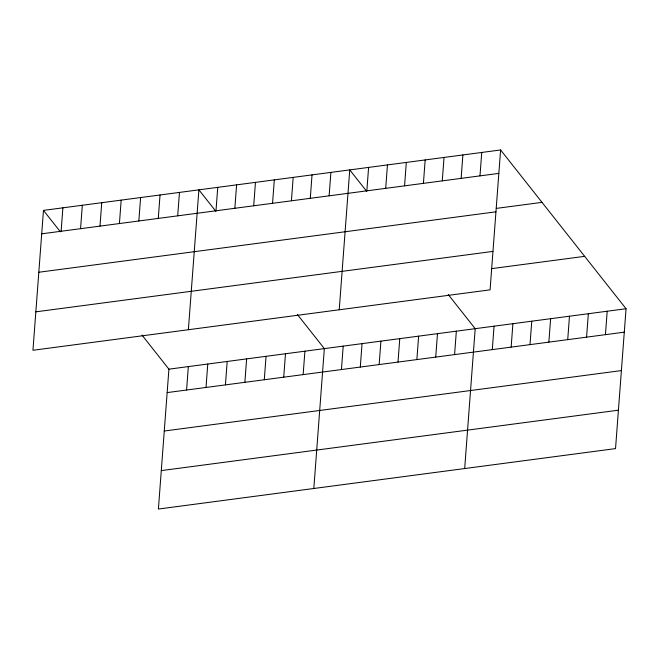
<?xml version="1.0" encoding="UTF-8"?>
<svg xmlns="http://www.w3.org/2000/svg" width="659" height="659" viewBox="0 0 659 659"><rect width="100%" height="100%" fill="white"/><g stroke="black" fill="none" stroke-linecap="round" stroke-linejoin="round"><path stroke-width="0.99" d="M43.469 210.394L32.95 350.267L490.082 289.836L500.601 149.964L43.469 210.394L60.406 231.828M61.13 231.251L62.893 207.824M80.563 228.681L82.326 205.254M99.987 226.119L101.75 202.684M119.419 223.549L121.182 200.122M138.843 220.979L140.606 197.552M158.275 218.409L160.038 194.982M177.699 215.839L179.462 192.412M141.949 335.027L168.918 369.164L158.399 509.036L615.531 448.606L626.05 308.733L500.601 149.964M188.375 329.722L198.894 189.841L215.831 211.284M186.579 390.021L188.342 366.593M215.987 210.781L217.75 187.354M206.012 387.459L207.774 364.023M234.843 208.293L236.606 184.858M225.436 384.889L227.198 361.462M253.699 205.797L255.461 182.37M244.868 382.319L246.631 358.891M272.554 203.302L274.317 179.874M264.292 379.749L266.055 356.321M291.418 200.814L293.173 177.386M283.724 377.187L285.487 353.751M310.274 198.318L312.036 174.89M303.148 374.617L304.911 351.189M329.129 195.83L330.892 172.394M313.824 488.492L324.343 348.619L297.374 314.483M339.228 309.779L349.748 169.907L366.684 191.341M341.436 369.551L343.199 346.123M366.841 190.838L368.603 167.411M360.292 367.063L362.055 343.636M385.696 188.35L387.459 164.923M379.147 364.567L380.91 341.14M404.552 185.854L406.315 162.427M398.003 362.079L399.766 338.644M423.416 183.367L425.17 159.931M416.867 359.583L418.622 336.156M442.271 180.871L444.034 157.443M435.723 357.087L437.485 333.66M461.127 178.375L462.89 154.947M454.578 354.6L456.341 331.172M479.983 175.887L481.745 152.46M464.677 468.549L475.197 328.676L448.227 294.54M492.289 349.616L494.052 326.18M511.145 347.12L512.908 323.693M530.001 344.632L531.764 321.197M548.865 342.136L550.619 318.709M567.72 339.64L569.483 316.213M586.576 337.153L588.339 313.725M605.432 334.657L607.194 311.229M41.706 233.821L498.838 173.391M496.342 208.392L542.003 202.362M38.815 272.249L495.947 211.819M35.841 311.839L492.973 251.408M491.359 268.674L584.648 256.343M168.918 369.164L626.05 308.733M167.155 392.591L624.287 332.169M164.264 431.019L621.396 370.589M161.29 470.608L618.422 410.186"/></g></svg>
